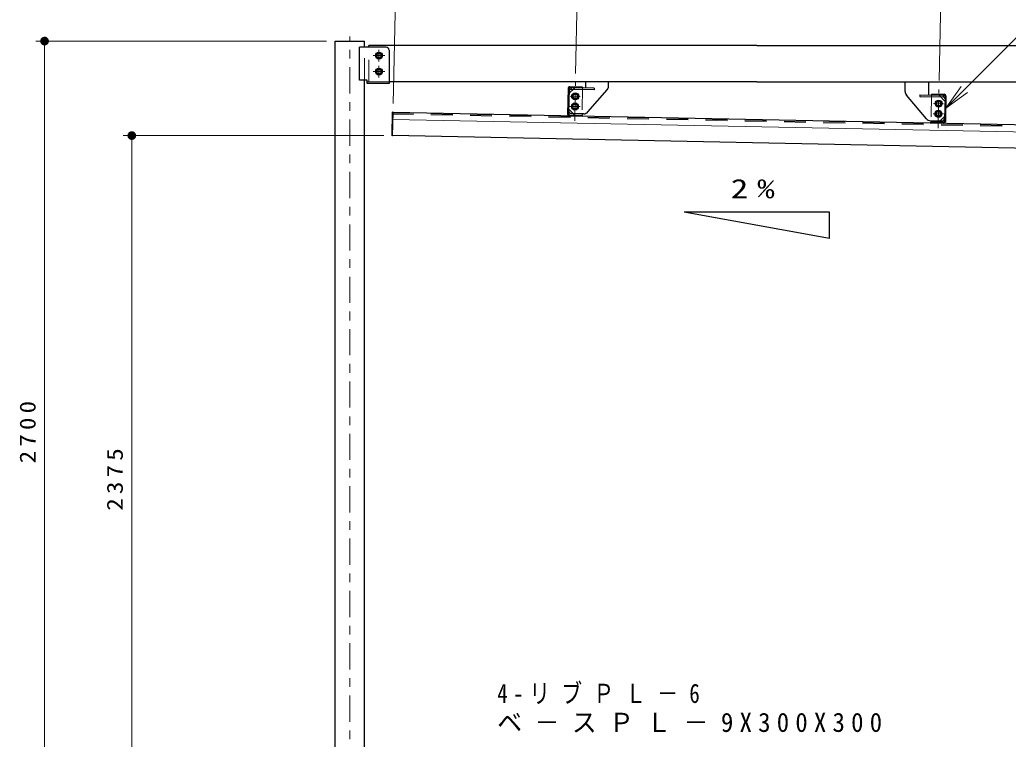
# Model space of a CAD drawing. Units: millimetres on the paper, with parts at other scales. Extents: x -385 to 0, y 0 to 267.
# Drawn here: x -191.6 to -78.3, y 91.9 to 174.3 of the extents above; entities that cross this region are included whole.
import ezdxf

# ---------------------------------------------------------------- set-up
doc = ezdxf.new("R2010")
doc.units = ezdxf.units.MM
doc.linetypes.add('USER1', pattern=[4.5, 2.5, -2])
doc.linetypes.add('USER2', pattern=[6, 3, -1, 1, -1])
doc.layers.add('LY_1', color=4, linetype='Continuous', lineweight=25)
doc.styles.add('ＭＳ ゴシック', font='')
doc.styles.get('ＭＳ ゴシック').set_extended_font_data('MS Gothic')

# ---------------------------------------------------------------- blocks, each defined once
blk = doc.blocks.new('filled_dot')
at = {"color": 0, "linetype": 'Continuous', "lineweight": -2, "const_width": 1.25}
blk.add_lwpolyline([(-0.625, 0, 1), (0.625, 0, 1)], format="xyb", close=True, dxfattribs=at)

msp = doc.modelspace()

# ---------------------------------------------------------------- linework, layer by layer
at = {"layer": 'LY_1', "color": 7, "lineweight": 13}
for p, q in [((-148.764, 164.707), (-148.207, 192.555)), ((-127.858, 168.157), (-127.599, 181.111)), ((-86.2, 167.324), (-85.94, 180.277)), ((-156.44, 171.856), (-189.746, 171.856)), ((-188.746, 81.856), (-188.746, 171.856)), ((-85.413, 164.18), (-83.645, 166.655)), ((-85.413, 164.18), (-83.292, 166.301)), ((-82.938, 165.948), (-85.413, 164.18)), ((-149.838, 161.024), (-179.746, 161.024)), ((-178.746, 81.856), (-178.746, 161.024))]:
    msp.add_line(p, q, dxfattribs=at)
at = {"layer": 'LY_1', "color": 2, "linetype": 'USER2', "lineweight": 13}
for p, q in [((-153.746, 81.856), (-153.746, 172.388)), ((-149.735, 170.189), (-151.091, 170.189)), ((-150.413, 170.867), (-150.413, 169.511)), ((-150.413, 169.034), (-150.413, 167.678)), ((-149.735, 168.356), (-151.091, 168.356)), ((-127.966, 162.722), (-127.878, 167.157)), ((-128.488, 165.535), (-127.333, 165.512)), ((-86.308, 161.889), (-86.22, 166.324)), ((-128.511, 164.368), (-127.356, 164.345)), ((-85.675, 164.678), (-86.83, 164.701)), ((-85.698, 163.512), (-86.853, 163.535))]:
    msp.add_line(p, q, dxfattribs=at)
at = {"layer": 'LY_1'}
for p, q in [((-155.44, 81.856), (-155.44, 171.856)), ((-155.44, 171.856), (-152.053, 171.856)), ((-152.642, 167.389), (-152.642, 171.156)), ((-149.58, 171.156), (-152.642, 171.156)), ((-152.053, 171.156), (-152.053, 171.856)), ((-149.246, 170.822), (-149.246, 166.989)), ((-151.846, 167.389), (-152.642, 167.389)), ((-152.053, 81.856), (-152.053, 167.389)), ((-151.746, 166.989), (-151.746, 167.289)), ((-149.246, 166.989), (-151.746, 166.989)), ((-65.468, 162.024), (-148.784, 163.69)), ((-65.522, 159.358), (-148.838, 161.024))]:
    msp.add_line(p, q, dxfattribs=at)
at = {"layer": 'LY_1', "linetype": 'USER1', "lineweight": 13}
for p, q in [((-152.053, 167.389), (-152.053, 171.156)), ((-149.246, 167.189), (-151.746, 167.189)), ((-65.472, 161.824), (-148.788, 163.49)), ((-65.47, 161.924), (-148.786, 163.59))]:
    msp.add_line(p, q, dxfattribs=at)
at = {"layer": 'LY_1', "color": 70}
for p, q in [((-151.58, 171.156), (-151.58, 171.356)), ((-107.08, 171.356), (-151.58, 171.356)), ((-107.08, 171.356), (-62.58, 171.356)), ((-107.08, 167.19), (-149.246, 167.19)), ((-126.746, 167.19), (-126.746, 166.477)), ((-124.08, 166.707), (-124.08, 167.19)), ((-107.08, 167.19), (-64.913, 167.19)), ((-90.08, 166.093), (-90.08, 167.19)), ((-87.413, 167.19), (-87.413, 165.69)), ((-128.625, 166.147), (-128.67, 163.888)), ((-125.729, 166.256), (-128.455, 166.311)), ((-128.391, 166.51), (-128.395, 166.31)), ((-125.725, 166.456), (-128.284, 166.507)), ((-126.45, 163.748), (-124.245, 166.268)), ((-125.725, 166.456), (-125.729, 166.256)), ((-87.653, 162.962), (-89.923, 165.664)), ((-88.399, 165.71), (-88.403, 165.51)), ((-88.403, 165.51), (-85.677, 165.455)), ((-88.399, 165.71), (-85.733, 165.656)), ((-85.733, 165.656), (-85.737, 165.456)), ((-85.514, 165.285), (-85.559, 163.026)), ((-126.965, 163.52), (-128.343, 163.548)), ((-87.156, 162.724), (-85.899, 162.699))]:
    msp.add_line(p, q, dxfattribs=at)
at = {"layer": 'LY_1', "color": 70, "linetype": 'USER1', "lineweight": 13}
msp.add_line((-151.58, 167.189), (-151.58, 171.156), dxfattribs=at)
at = {"layer": 'LY_1', "color": 7}
for p, q in [((-150.596, 170.506), (-150.779, 170.189)), ((-150.779, 170.189), (-150.596, 169.872)), ((-150.23, 170.506), (-150.596, 170.506)), ((-150.047, 170.189), (-150.23, 170.506)), ((-150.23, 169.872), (-150.047, 170.189)), ((-150.596, 169.872), (-150.23, 169.872)), ((-150.596, 168.672), (-150.779, 168.356)), ((-150.779, 168.356), (-150.596, 168.039)), ((-150.23, 168.672), (-150.596, 168.672)), ((-150.596, 168.039), (-150.23, 168.039)), ((-150.047, 168.356), (-150.23, 168.672)), ((-150.23, 168.039), (-150.047, 168.356)), ((-128.087, 165.843), (-128.276, 165.53)), ((-128.276, 165.53), (-128.099, 165.21)), ((-127.721, 165.836), (-128.087, 165.843)), ((-127.734, 165.203), (-127.545, 165.516)), ((-127.545, 165.516), (-127.721, 165.836)), ((-128.11, 164.677), (-128.299, 164.364)), ((-128.299, 164.364), (-128.123, 164.044)), ((-127.745, 164.67), (-128.11, 164.677)), ((-128.099, 165.21), (-127.734, 165.203)), ((-127.757, 164.036), (-127.568, 164.349)), ((-127.568, 164.349), (-127.745, 164.67)), ((-86.618, 164.697), (-86.429, 165.01)), ((-86.442, 164.377), (-86.618, 164.697)), ((-86.076, 164.37), (-86.442, 164.377)), ((-86.429, 165.01), (-86.063, 165.003)), ((-85.887, 164.683), (-86.076, 164.37)), ((-86.063, 165.003), (-85.887, 164.683)), ((-128.123, 164.044), (-127.757, 164.036)), ((-86.641, 163.531), (-86.452, 163.844)), ((-86.465, 163.211), (-86.641, 163.531)), ((-86.099, 163.203), (-86.465, 163.211)), ((-86.452, 163.844), (-86.087, 163.836)), ((-85.91, 163.516), (-86.099, 163.203)), ((-86.087, 163.836), (-85.91, 163.516)), ((-98.746, 152.266), (-115.413, 152.266)), ((-98.746, 149.242), (-115.413, 152.266)), ((-98.746, 149.242), (-98.746, 152.266))]:
    msp.add_line(p, q, dxfattribs=at)
at = {"layer": 'LY_1', "color": 3}
for p, q in [((-127.056, 166.59), (-128.509, 166.619)), ((-127.056, 166.59), (-127.058, 166.483)), ((-128.726, 166.41), (-128.784, 163.503)), ((-128.619, 166.407), (-128.678, 163.501)), ((-127.058, 166.483), (-128.511, 166.512)), ((-87.064, 165.79), (-87.066, 165.683)), ((-87.066, 165.683), (-85.613, 165.654)), ((-87.064, 165.79), (-85.611, 165.761)), ((-85.509, 165.545), (-85.567, 162.639)), ((-85.402, 165.543), (-85.46, 162.637)), ((-128.575, 163.286), (-127.122, 163.257)), ((-128.573, 163.393), (-127.12, 163.364)), ((-127.122, 163.257), (-127.12, 163.364)), ((-87.131, 162.457), (-87.128, 162.564)), ((-85.678, 162.428), (-87.131, 162.457)), ((-85.675, 162.535), (-87.128, 162.564))]:
    msp.add_line(p, q, dxfattribs=at)
at = {"layer": 'LY_1', "color": 190, "linetype": 'USER1', "lineweight": 13}
for p, q in [((-128.631, 165.837), (-127.94, 166.501)), ((-127.058, 166.483), (-127.117, 163.523)), ((-87.066, 165.683), (-87.125, 162.724)), ((-85.52, 164.975), (-86.183, 165.665)), ((-128.666, 164.072), (-128.159, 163.544)), ((-85.555, 163.21), (-86.083, 162.703))]:
    msp.add_line(p, q, dxfattribs=at)
at = {"layer": 'LY_1', "color": 131}
for p, q in [((-148.905, 161.009), (-148.851, 163.708)), ((-148.784, 163.707), (-148.851, 163.708)), ((-148.838, 161.007), (-148.784, 163.707)), ((-148.838, 161.007), (-148.905, 161.009))]:
    msp.add_line(p, q, dxfattribs=at)
at = {"layer": 'LY_1', "color": 190}
for p, q in [((-128.159, 163.544), (-128.003, 163.381)), ((-127.117, 163.523), (-127.12, 163.364)), ((-87.125, 162.724), (-87.128, 162.564)), ((-86.083, 162.703), (-86.246, 162.546))]:
    msp.add_line(p, q, dxfattribs=at)
at = {"layer": 'LY_1', "lineweight": 13}
msp.add_line((-65.485, 161.208), (-148.801, 162.874), dxfattribs=at)
at = {"layer": 'LY_1', "color": 7, "lineweight": 13}
msp.add_lwpolyline([(-85.413, 164.18), (-57.547, 192.046), (-17.898, 192.046)], dxfattribs=at)
at = {"layer": 'LY_1', "color": 7}
for centre, radius in [((-150.413, 170.189), 0.4), ((-150.413, 170.189), 0.317), ((-150.413, 168.356), 0.4), ((-150.413, 168.356), 0.317), ((-127.91, 165.523), 0.4), ((-127.91, 165.523), 0.317), ((-127.934, 164.357), 0.4), ((-127.934, 164.357), 0.317), ((-86.252, 164.69), 0.4), ((-86.252, 164.69), 0.317), ((-86.276, 163.523), 0.4), ((-86.276, 163.523), 0.317)]:
    msp.add_circle(centre, radius, dxfattribs=at)
at = {"layer": 'LY_1', "color": 70, "linetype": 'USER1', "lineweight": 13}
for centre, radius in [((-150.413, 170.189), 0.362), ((-150.413, 170.189), 0.268), ((-150.413, 168.356), 0.362), ((-150.413, 168.356), 0.268)]:
    msp.add_circle(centre, radius, dxfattribs=at)
at = {"layer": 'LY_1'}
for centre in [(-150.413, 170.189), (-150.413, 168.356)]:
    msp.add_circle(centre, 0.25, dxfattribs=at)
at = {"layer": 'LY_1', "color": 70}
for centre in [(-127.911, 165.523), (-127.934, 164.357), (-86.252, 164.69), (-86.276, 163.523)]:
    msp.add_circle(centre, 0.25, dxfattribs=at)
at = {"layer": 'LY_1', "color": 190, "linetype": 'USER1', "lineweight": 13}
for centre in [(-127.91, 165.523), (-127.934, 164.357), (-86.252, 164.69), (-86.276, 163.523)]:
    msp.add_circle(centre, 0.25, dxfattribs=at)
at = {"layer": 'LY_1'}
for centre, radius in [((-149.58, 170.822), 0.333), ((-151.846, 167.289), 0.1)]:
    msp.add_arc(centre, radius, 0, 90, dxfattribs=at)
at = {"layer": 'LY_1', "color": 3}
for centre, radius, start, end in [((-128.513, 166.405), 0.213, 88.85424, 178.85424), ((-128.513, 166.405), 0.107, 88.85424, 178.85424), ((-85.615, 165.547), 0.107, 358.85424, 88.85424), ((-85.615, 165.547), 0.213, 358.85424, 88.85424), ((-128.571, 163.499), 0.213, 178.85424, 268.85424), ((-128.571, 163.499), 0.107, 178.85424, 268.85424), ((-85.673, 162.641), 0.213, 268.85424, 358.85424), ((-85.673, 162.641), 0.107, 268.85424, 358.85424)]:
    msp.add_arc(centre, radius, start, end, dxfattribs=at)
at = {"layer": 'LY_1', "color": 70}
for centre, radius, start, end in [((-124.746, 166.707), 0.667, 318.81408, 0), ((-128.458, 166.144), 0.167, 88.85424, 178.85424), ((-89.413, 166.093), 0.667, 180, 220.04016), ((-85.68, 165.289), 0.167, 358.85424, 88.85424), ((-128.337, 163.881), 0.333, 178.85424, 268.85424), ((-126.951, 164.187), 0.667, 268.85424, 318.81408), ((-87.143, 163.391), 0.667, 220.04016, 268.85424), ((-85.892, 163.032), 0.333, 268.85424, 358.85424)]:
    msp.add_arc(centre, radius, start, end, dxfattribs=at)

# ---------------------------------------------------------------- block references
at = {"layer": 'LY_1', "color": 7, "lineweight": 13, "xscale": 0.4, "yscale": 0.4, "rotation": 270}
for p in [(-188.746, 171.856), (-178.746, 161.024)]:
    msp.add_blockref('filled_dot', p, dxfattribs=at)

# ---------------------------------------------------------------- texts
at = {"layer": 'LY_1', "color": 7, "char_height": 2.199, "attachment_point": 4, "style": 'ＭＳ ゴシック'}
for s, insert in [('\\T1.5;\\W1.35;2%', (-110.08, 154.931)), ('\\T1.53;\\W0.8;4-リブＰＬ－6', (-136.847, 97.055)), ('\\T1.5;\\W0.95;ベ－スＰＬ－9X300X300', (-136.847, 93.755))]:
    msp.add_mtext(s, dxfattribs=dict(at, insert=insert))
at = {"layer": 'LY_1', "color": 7, "char_height": 1.833, "attachment_point": 8, "rotation": 90, "style": 'ＭＳ ゴシック'}
for s, insert in [('\\T1.33;\\W1.15;2700', (-189.746, 127.284)), ('\\T1.33;\\W1.15;2375', (-179.746, 121.857))]:
    msp.add_mtext(s, dxfattribs=dict(at, insert=insert))

doc.saveas('drawing.dxf')
